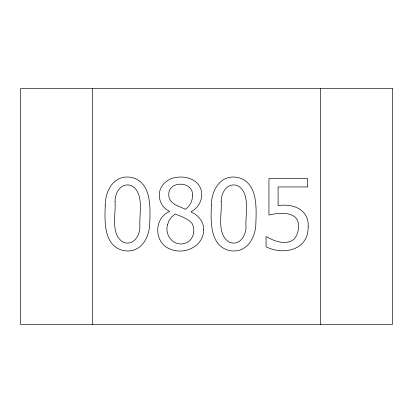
<?xml version="1.0" encoding="UTF-8"?>
<svg xmlns="http://www.w3.org/2000/svg" width="413" height="413" viewBox="0 0 413 413"><rect width="100%" height="100%" fill="white"/><g stroke="black" fill="none" stroke-linecap="round" stroke-linejoin="round"><path stroke-width="0.62" d="M320.411 88.465L320.411 324.535M92.589 88.465L92.589 324.535M105.248 205.127C104.69 220.661 103.436 244.697 122.047 250.216C139.77 254.738 149.697 238.497 149.743 222.834C150.322 207.3 151.463 183.372 132.945 177.786C115.237 173.259 105.269 189.443 105.248 205.127M211.379 205.127C210.821 220.661 209.567 244.697 228.177 250.216C245.895 254.738 255.828 238.497 255.874 222.834C256.452 207.3 257.593 183.372 239.075 177.786C221.363 173.259 211.399 189.443 211.379 205.127M115.062 201.611C116.038 213.872 109.997 235.245 123.797 242.462C133.755 245.807 140.069 235.307 139.883 226.623C138.995 214.657 144.839 192.427 131.107 185.514C121.081 182.231 114.793 192.892 115.062 201.611M221.187 201.611C222.163 213.872 216.128 235.245 229.927 242.462C239.886 245.807 246.2 235.307 246.014 226.623C245.126 214.657 250.97 192.427 237.238 185.514C227.212 182.231 220.924 192.892 221.187 201.611M308.144 226.814C308.64 250.061 283.524 255.704 266.044 246.752L266.044 236.737L266.71 236.737C273.659 240.913 282.156 244.047 290.251 241.553C296.147 239.303 298.351 232.581 298.511 226.768C299.353 210.702 279.431 212.463 268.94 215.044L268.94 178.638L307.716 178.638L307.716 186.944L278.099 186.944L278.099 205.741C292.667 203.041 309.399 209.618 308.144 226.814M192.52 195.106C192.685 200.718 190.016 206.046 185.447 209.298L175.484 204.838L172.531 202.773A10.124 10.124 0 0 1 168.741 194.538C168.587 180.336 193.124 180.951 192.52 195.106M203.578 229.618C204.037 245.854 184.9 255.1 170.972 249.359C154.09 244 153.094 218.384 169.5 211.58L169.5 211.296C159.635 206.965 156.068 193.702 162.639 185.163A20.304 20.304 0 0 1 172.113 178.354C181.126 175.587 192.432 176.96 198.555 184.781C205.246 193.599 200.749 207.13 191.049 211.673L191.049 211.957C198.126 215.023 203.898 221.549 203.578 229.618M167.601 224.471C164.142 235.73 174.446 247.588 186.041 242.958C193.449 240.01 195.747 230.258 192.143 223.588C187.874 218.4 181.137 216.51 175.195 213.949L171.72 216.866L169.17 220.382L167.601 224.471M392.35 88.465L20.65 88.465L20.65 324.535L392.35 324.535L392.35 88.465"/></g></svg>
